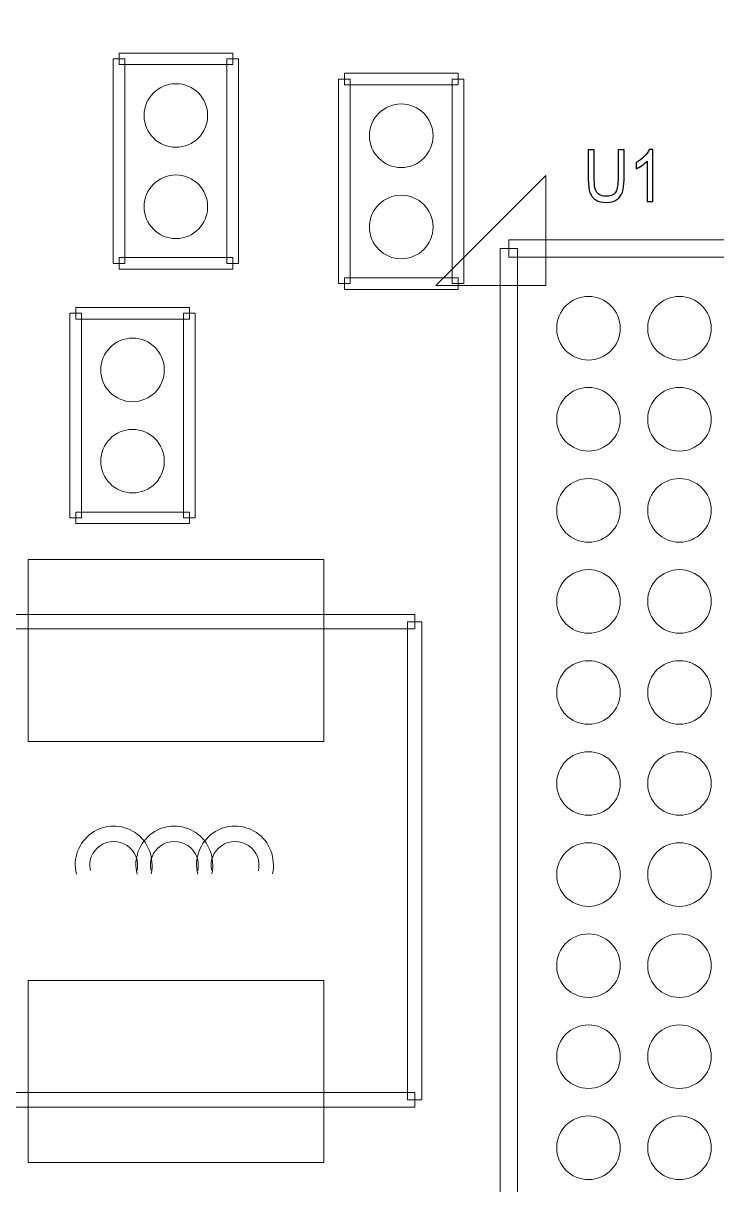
# Model space of a CAD drawing. Header units: millimetres. Extents: x -62 to 58, y -47 to 48.
# Drawn here: x -4.24 to 1.86, y -4.57 to 5.63 of the extents above; entities that cross this region are included whole.
import ezdxf

# ---------------------------------------------------------------- set-up
doc = ezdxf.new("R2010")
doc.units = ezdxf.units.MM
doc.header["$MEASUREMENT"] = 0
for name, color, linetype in [('BG_OUTLINE', 7, 'Continuous'), ('PG_SILKSCREEN_TOP', 7, 'Continuous'), ('PIN_SOLDERMASK_TOP', 7, 'Continuous'), ('RD_SILKSCREEN_TOP', 7, 'Continuous')]:
    doc.layers.add(name, color=color, linetype=linetype)

msp = doc.modelspace()

# ---------------------------------------------------------------- linework, layer by layer
at = {"layer": 'BG_OUTLINE', "lineweight": 9}
msp.add_open_spline([(-39.9999, -35.8165), (-39.9999, -35.8165), (-39.9999, 34.1833), (-39.9999, 34.1833), (-39.9999, 34.1833), (-39.9999, 34.1833), (39.9999, 34.1833), (39.9999, 34.1833), (39.9999, 34.1833), (39.9999, 34.1833), (39.9999, -35.8165), (39.9999, -35.8165), (39.9999, -35.8165), (39.9999, -35.8165), (-39.9999, -35.8165), (-39.9999, -35.8165)], degree=3, knots=[0, 0, 0, 0, 0.25, 0.25, 0.25, 0.25, 0.5, 0.5, 0.5, 0.5, 0.75, 0.75, 0.75, 0.75, 1, 1, 1, 1], dxfattribs=at)
at = {"layer": 'PG_SILKSCREEN_TOP', "lineweight": 9}
for points, knots in [([(-3.3446, 3.5212), (-3.3446, 3.5212), (-3.4462, 3.5212), (-3.4462, 3.5212), (-3.4462, 3.5212), (-3.4462, 3.5212), (-3.4462, 5.3179), (-3.4462, 5.3179), (-3.4462, 5.3179), (-3.4462, 5.3179), (-3.3446, 5.3179), (-3.3446, 5.3179), (-3.3446, 5.3179), (-3.3446, 5.3179), (-3.3446, 3.5212), (-3.3446, 3.5212)], [0, 0, 0, 0, 0.25, 0.25, 0.25, 0.25, 0.5, 0.5, 0.5, 0.5, 0.75, 0.75, 0.75, 0.75, 1, 1, 1, 1]), ([(-3.3954, 5.2671), (-3.3954, 5.2671), (-3.3954, 5.3687), (-3.3954, 5.3687), (-3.3954, 5.3687), (-3.3954, 5.3687), (-2.3957, 5.3687), (-2.3957, 5.3687), (-2.3957, 5.3687), (-2.3957, 5.3687), (-2.3957, 5.2671), (-2.3957, 5.2671), (-2.3957, 5.2671), (-2.3957, 5.2671), (-3.3954, 5.2671), (-3.3954, 5.2671)], [0, 0, 0, 0, 0.25, 0.25, 0.25, 0.25, 0.5, 0.5, 0.5, 0.5, 0.75, 0.75, 0.75, 0.75, 1, 1, 1, 1]), ([(-2.4465, 5.3179), (-2.4465, 5.3179), (-2.3449, 5.3179), (-2.3449, 5.3179), (-2.3449, 5.3179), (-2.3449, 5.3179), (-2.3449, 3.5212), (-2.3449, 3.5212), (-2.3449, 3.5212), (-2.3449, 3.5212), (-2.4465, 3.5212), (-2.4465, 3.5212), (-2.4465, 3.5212), (-2.4465, 3.5212), (-2.4465, 5.3179), (-2.4465, 5.3179)], [0, 0, 0, 0, 0.25, 0.25, 0.25, 0.25, 0.5, 0.5, 0.5, 0.5, 0.75, 0.75, 0.75, 0.75, 1, 1, 1, 1]), ([(-1.3634, 3.3434), (-1.3634, 3.3434), (-1.465, 3.3434), (-1.465, 3.3434), (-1.465, 3.3434), (-1.465, 3.3434), (-1.465, 5.1401), (-1.465, 5.1401), (-1.465, 5.1401), (-1.465, 5.1401), (-1.3634, 5.1401), (-1.3634, 5.1401), (-1.3634, 5.1401), (-1.3634, 5.1401), (-1.3634, 3.3434), (-1.3634, 3.3434)], [0, 0, 0, 0, 0.25, 0.25, 0.25, 0.25, 0.5, 0.5, 0.5, 0.5, 0.75, 0.75, 0.75, 0.75, 1, 1, 1, 1]), ([(-1.4142, 5.0893), (-1.4142, 5.0893), (-1.4142, 5.1909), (-1.4142, 5.1909), (-1.4142, 5.1909), (-1.4142, 5.1909), (-0.4145, 5.1909), (-0.4145, 5.1909), (-0.4145, 5.1909), (-0.4145, 5.1909), (-0.4145, 5.0893), (-0.4145, 5.0893), (-0.4145, 5.0893), (-0.4145, 5.0893), (-1.4142, 5.0893), (-1.4142, 5.0893)], [0, 0, 0, 0, 0.25, 0.25, 0.25, 0.25, 0.5, 0.5, 0.5, 0.5, 0.75, 0.75, 0.75, 0.75, 1, 1, 1, 1]), ([(-0.4653, 5.1401), (-0.4653, 5.1401), (-0.3637, 5.1401), (-0.3637, 5.1401), (-0.3637, 5.1401), (-0.3637, 5.1401), (-0.3637, 3.3434), (-0.3637, 3.3434), (-0.3637, 3.3434), (-0.3637, 3.3434), (-0.4653, 3.3434), (-0.4653, 3.3434), (-0.4653, 3.3434), (-0.4653, 3.3434), (-0.4653, 5.1401), (-0.4653, 5.1401)], [0, 0, 0, 0, 0.25, 0.25, 0.25, 0.25, 0.5, 0.5, 0.5, 0.5, 0.75, 0.75, 0.75, 0.75, 1, 1, 1, 1]), ([(0.3555, 4.2925), (0.3555, 4.2925), (-0.6096, 3.3273), (-0.6096, 3.3273), (-0.6096, 3.3273), (-0.6096, 3.3273), (0.3555, 3.3273), (0.3555, 3.3273), (0.3555, 3.3273), (0.3555, 3.3273), (0.3555, 4.2925), (0.3555, 4.2925)], [0, 0, 0, 0, 0.3333333, 0.3333333, 0.3333333, 0.3333333, 0.6666667, 0.6666667, 0.6666667, 0.6666667, 1, 1, 1, 1]), ([(23.0317, 3.7277), (23.0317, 3.7277), (23.0317, 3.5753), (23.0317, 3.5753), (23.0317, 3.5753), (23.0317, 3.5753), (0.0314, 3.5753), (0.0314, 3.5753), (0.0314, 3.5753), (0.0314, 3.5753), (0.0314, 3.7277), (0.0314, 3.7277), (0.0314, 3.7277), (0.0314, 3.7277), (23.0317, 3.7277), (23.0317, 3.7277)], [0, 0, 0, 0, 0.25, 0.25, 0.25, 0.25, 0.5, 0.5, 0.5, 0.5, 0.75, 0.75, 0.75, 0.75, 1, 1, 1, 1]), ([(-2.3957, 3.572), (-2.3957, 3.572), (-2.3957, 3.4704), (-2.3957, 3.4704), (-2.3957, 3.4704), (-2.3957, 3.4704), (-3.3954, 3.4704), (-3.3954, 3.4704), (-3.3954, 3.4704), (-3.3954, 3.4704), (-3.3954, 3.572), (-3.3954, 3.572), (-3.3954, 3.572), (-3.3954, 3.572), (-2.3957, 3.572), (-2.3957, 3.572)], [0, 0, 0, 0, 0.25, 0.25, 0.25, 0.25, 0.5, 0.5, 0.5, 0.5, 0.75, 0.75, 0.75, 0.75, 1, 1, 1, 1]), ([(-0.0447, 3.6515), (-0.0447, 3.6515), (0.1076, 3.6515), (0.1076, 3.6515), (0.1076, 3.6515), (0.1076, 3.6515), (0.1076, -19.3487), (0.1076, -19.3487), (0.1076, -19.3487), (0.1076, -19.3487), (-0.0447, -19.3487), (-0.0447, -19.3487), (-0.0447, -19.3487), (-0.0447, -19.3487), (-0.0447, 3.6515), (-0.0447, 3.6515)], [0, 0, 0, 0, 0.25, 0.25, 0.25, 0.25, 0.5, 0.5, 0.5, 0.5, 0.75, 0.75, 0.75, 0.75, 1, 1, 1, 1]), ([(-0.4145, 3.3942), (-0.4145, 3.3942), (-0.4145, 3.2926), (-0.4145, 3.2926), (-0.4145, 3.2926), (-0.4145, 3.2926), (-1.4142, 3.2926), (-1.4142, 3.2926), (-1.4142, 3.2926), (-1.4142, 3.2926), (-1.4142, 3.3942), (-1.4142, 3.3942), (-1.4142, 3.3942), (-1.4142, 3.3942), (-0.4145, 3.3942), (-0.4145, 3.3942)], [0, 0, 0, 0, 0.25, 0.25, 0.25, 0.25, 0.5, 0.5, 0.5, 0.5, 0.75, 0.75, 0.75, 0.75, 1, 1, 1, 1]), ([(-3.7256, 1.286), (-3.7256, 1.286), (-3.8272, 1.286), (-3.8272, 1.286), (-3.8272, 1.286), (-3.8272, 1.286), (-3.8272, 3.0827), (-3.8272, 3.0827), (-3.8272, 3.0827), (-3.8272, 3.0827), (-3.7256, 3.0827), (-3.7256, 3.0827), (-3.7256, 3.0827), (-3.7256, 3.0827), (-3.7256, 1.286), (-3.7256, 1.286)], [0, 0, 0, 0, 0.25, 0.25, 0.25, 0.25, 0.5, 0.5, 0.5, 0.5, 0.75, 0.75, 0.75, 0.75, 1, 1, 1, 1]), ([(-3.7764, 3.0319), (-3.7764, 3.0319), (-3.7764, 3.1335), (-3.7764, 3.1335), (-3.7764, 3.1335), (-3.7764, 3.1335), (-2.7767, 3.1335), (-2.7767, 3.1335), (-2.7767, 3.1335), (-2.7767, 3.1335), (-2.7767, 3.0319), (-2.7767, 3.0319), (-2.7767, 3.0319), (-2.7767, 3.0319), (-3.7764, 3.0319), (-3.7764, 3.0319)], [0, 0, 0, 0, 0.25, 0.25, 0.25, 0.25, 0.5, 0.5, 0.5, 0.5, 0.75, 0.75, 0.75, 0.75, 1, 1, 1, 1]), ([(-2.8275, 3.0827), (-2.8275, 3.0827), (-2.7259, 3.0827), (-2.7259, 3.0827), (-2.7259, 3.0827), (-2.7259, 3.0827), (-2.7259, 1.286), (-2.7259, 1.286), (-2.7259, 1.286), (-2.7259, 1.286), (-2.8275, 1.286), (-2.8275, 1.286), (-2.8275, 1.286), (-2.8275, 1.286), (-2.8275, 3.0827), (-2.8275, 3.0827)], [0, 0, 0, 0, 0.25, 0.25, 0.25, 0.25, 0.5, 0.5, 0.5, 0.5, 0.75, 0.75, 0.75, 0.75, 1, 1, 1, 1]), ([(-2.7767, 1.3368), (-2.7767, 1.3368), (-2.7767, 1.2352), (-2.7767, 1.2352), (-2.7767, 1.2352), (-2.7767, 1.2352), (-3.7764, 1.2352), (-3.7764, 1.2352), (-3.7764, 1.2352), (-3.7764, 1.2352), (-3.7764, 1.3368), (-3.7764, 1.3368), (-3.7764, 1.3368), (-3.7764, 1.3368), (-2.7767, 1.3368), (-2.7767, 1.3368)], [0, 0, 0, 0, 0.25, 0.25, 0.25, 0.25, 0.5, 0.5, 0.5, 0.5, 0.75, 0.75, 0.75, 0.75, 1, 1, 1, 1]), ([(-0.7956, 0.4362), (-0.7956, 0.4362), (-0.7956, 0.3092), (-0.7956, 0.3092), (-0.7956, 0.3092), (-0.7956, 0.3092), (-4.9955, 0.3092), (-4.9955, 0.3092), (-4.9955, 0.3092), (-4.9955, 0.3092), (-4.9955, 0.4362), (-4.9955, 0.4362), (-4.9955, 0.4362), (-4.9955, 0.4362), (-0.7956, 0.4362), (-0.7956, 0.4362)], [0, 0, 0, 0, 0.25, 0.25, 0.25, 0.25, 0.5, 0.5, 0.5, 0.5, 0.75, 0.75, 0.75, 0.75, 1, 1, 1, 1]), ([(-0.7321, -3.8271), (-0.7321, -3.8271), (-0.8591, -3.8271), (-0.8591, -3.8271), (-0.8591, -3.8271), (-0.8591, -3.8271), (-0.8591, 0.3727), (-0.8591, 0.3727), (-0.8591, 0.3727), (-0.8591, 0.3727), (-0.7321, 0.3727), (-0.7321, 0.3727), (-0.7321, 0.3727), (-0.7321, 0.3727), (-0.7321, -3.8271), (-0.7321, -3.8271)], [0, 0, 0, 0, 0.25, 0.25, 0.25, 0.25, 0.5, 0.5, 0.5, 0.5, 0.75, 0.75, 0.75, 0.75, 1, 1, 1, 1]), ([(-3.77, -1.8441), (-3.8041, -1.7084), (-3.7512, -1.5656), (-3.6368, -1.4848), (-3.6368, -1.4848), (-3.5224, -1.4041), (-3.3701, -1.4022), (-3.2537, -1.4799), (-3.2537, -1.4799), (-3.1373, -1.5576), (-3.0824, -1.7062), (-3.113, -1.8428)], [0, 0, 0, 0, 0.3333333, 0.3333333, 0.3333333, 0.3333333, 0.6666667, 0.6666667, 0.6666667, 0.6666667, 1, 1, 1, 1]), ([(-3.2366, -1.8441), (-3.2707, -1.7084), (-3.2178, -1.5656), (-3.1034, -1.4848), (-3.1034, -1.4848), (-2.989, -1.4041), (-2.8367, -1.4022), (-2.7203, -1.4799), (-2.7203, -1.4799), (-2.6039, -1.5576), (-2.549, -1.7062), (-2.5796, -1.8428)], [0, 0, 0, 0, 0.3333333, 0.3333333, 0.3333333, 0.3333333, 0.6666667, 0.6666667, 0.6666667, 0.6666667, 1, 1, 1, 1]), ([(-2.7032, -1.8441), (-2.7373, -1.7084), (-2.6844, -1.5656), (-2.57, -1.4848), (-2.57, -1.4848), (-2.4556, -1.4041), (-2.3033, -1.4022), (-2.1869, -1.4799), (-2.1869, -1.4799), (-2.0705, -1.5576), (-2.0156, -1.7062), (-2.0462, -1.8428)], [0, 0, 0, 0, 0.3333333, 0.3333333, 0.3333333, 0.3333333, 0.6666667, 0.6666667, 0.6666667, 0.6666667, 1, 1, 1, 1]), ([(-3.2369, -1.8147), (-3.2174, -1.73), (-3.2521, -1.6421), (-3.3242, -1.5935), (-3.3242, -1.5935), (-3.3962, -1.545), (-3.4907, -1.5457), (-3.562, -1.5955), (-3.562, -1.5955), (-3.6332, -1.6452), (-3.6676, -1.729), (-3.6467, -1.8134)], [0, 0, 0, 0, 0.3333333, 0.3333333, 0.3333333, 0.3333333, 0.6666667, 0.6666667, 0.6666667, 0.6666667, 1, 1, 1, 1]), ([(-2.7035, -1.8147), (-2.684, -1.73), (-2.7187, -1.6421), (-2.7908, -1.5935), (-2.7908, -1.5935), (-2.8628, -1.545), (-2.9573, -1.5457), (-3.0286, -1.5955), (-3.0286, -1.5955), (-3.0998, -1.6452), (-3.1342, -1.729), (-3.1133, -1.8134)], [0, 0, 0, 0, 0.3333333, 0.3333333, 0.3333333, 0.3333333, 0.6666667, 0.6666667, 0.6666667, 0.6666667, 1, 1, 1, 1]), ([(-2.1701, -1.8147), (-2.1506, -1.73), (-2.1853, -1.6421), (-2.2574, -1.5935), (-2.2574, -1.5935), (-2.3294, -1.545), (-2.4239, -1.5457), (-2.4952, -1.5955), (-2.4952, -1.5955), (-2.5664, -1.6452), (-2.6008, -1.729), (-2.5799, -1.8134)], [0, 0, 0, 0, 0.3333333, 0.3333333, 0.3333333, 0.3333333, 0.6666667, 0.6666667, 0.6666667, 0.6666667, 1, 1, 1, 1]), ([(-4.9955, -3.8906), (-4.9955, -3.8906), (-4.9955, -3.7636), (-4.9955, -3.7636), (-4.9955, -3.7636), (-4.9955, -3.7636), (-0.7956, -3.7636), (-0.7956, -3.7636), (-0.7956, -3.7636), (-0.7956, -3.7636), (-0.7956, -3.8906), (-0.7956, -3.8906), (-0.7956, -3.8906), (-0.7956, -3.8906), (-4.9955, -3.8906), (-4.9955, -3.8906)], [0, 0, 0, 0, 0.25, 0.25, 0.25, 0.25, 0.5, 0.5, 0.5, 0.5, 0.75, 0.75, 0.75, 0.75, 1, 1, 1, 1])]:
    msp.add_open_spline(points, degree=3, knots=knots, dxfattribs=at)
at = {"layer": 'PIN_SOLDERMASK_TOP', "lineweight": 9}
for points in [[(-2.6162, 4.8204), (-2.6162, 4.9747), (-2.7412, 5.0998), (-2.8955, 5.0998), (-2.8955, 5.0998), (-3.0499, 5.0998), (-3.1749, 4.9747), (-3.1749, 4.8204), (-3.1749, 4.8204), (-3.175, 4.6661), (-3.0499, 4.541), (-2.8956, 4.541), (-2.8956, 4.541), (-2.7412, 4.541), (-2.6162, 4.6661), (-2.6162, 4.8204)], [(-0.635, 4.6426), (-0.635, 4.7969), (-0.76, 4.922), (-0.9143, 4.922), (-0.9143, 4.922), (-1.0687, 4.922), (-1.1937, 4.7969), (-1.1937, 4.6426), (-1.1937, 4.6426), (-1.1938, 4.4883), (-1.0687, 4.3632), (-0.9144, 4.3632), (-0.9144, 4.3632), (-0.76, 4.3632), (-0.635, 4.4883), (-0.635, 4.6426)], [(-2.6162, 4.0187), (-2.6162, 4.173), (-2.7412, 4.2981), (-2.8955, 4.2981), (-2.8955, 4.2981), (-3.0499, 4.2981), (-3.1749, 4.173), (-3.1749, 4.0187), (-3.1749, 4.0187), (-3.175, 3.8644), (-3.0499, 3.7393), (-2.8956, 3.7393), (-2.8956, 3.7393), (-2.7412, 3.7393), (-2.6162, 3.8644), (-2.6162, 4.0187)], [(-0.635, 3.8409), (-0.635, 3.9952), (-0.76, 4.1203), (-0.9143, 4.1203), (-0.9143, 4.1203), (-1.0687, 4.1203), (-1.1937, 3.9952), (-1.1937, 3.8409), (-1.1937, 3.8409), (-1.1938, 3.6866), (-1.0687, 3.5615), (-0.9144, 3.5615), (-0.9144, 3.5615), (-0.76, 3.5615), (-0.635, 3.6866), (-0.635, 3.8409)], [(1.0109, 2.9514), (1.0109, 3.1057), (0.8858, 3.2308), (0.7315, 3.2308), (0.7315, 3.2308), (0.5772, 3.2308), (0.4521, 3.1057), (0.4521, 2.9514), (0.4521, 2.9514), (0.4521, 2.7971), (0.5772, 2.672), (0.7315, 2.672), (0.7315, 2.672), (0.8858, 2.672), (1.0109, 2.7971), (1.0109, 2.9514)], [(1.811, 2.9514), (1.811, 3.1057), (1.6859, 3.2308), (1.5316, 3.2308), (1.5316, 3.2308), (1.3773, 3.2308), (1.2522, 3.1057), (1.2522, 2.9514), (1.2522, 2.9514), (1.2522, 2.7971), (1.3773, 2.672), (1.5316, 2.672), (1.5316, 2.672), (1.6859, 2.672), (1.811, 2.7971), (1.811, 2.9514)], [(-2.9972, 2.5852), (-2.9972, 2.7395), (-3.1222, 2.8646), (-3.2765, 2.8646), (-3.2765, 2.8646), (-3.4309, 2.8646), (-3.5559, 2.7395), (-3.5559, 2.5852), (-3.5559, 2.5852), (-3.556, 2.4309), (-3.4309, 2.3058), (-3.2766, 2.3058), (-3.2766, 2.3058), (-3.1222, 2.3058), (-2.9972, 2.4309), (-2.9972, 2.5852)], [(1.0109, 2.1513), (1.0109, 2.3056), (0.8858, 2.4307), (0.7315, 2.4307), (0.7315, 2.4307), (0.5772, 2.4307), (0.4521, 2.3056), (0.4521, 2.1513), (0.4521, 2.1513), (0.4521, 1.997), (0.5772, 1.8719), (0.7315, 1.8719), (0.7315, 1.8719), (0.8858, 1.8719), (1.0109, 1.997), (1.0109, 2.1513)], [(1.811, 2.1513), (1.811, 2.3056), (1.6859, 2.4307), (1.5316, 2.4307), (1.5316, 2.4307), (1.3773, 2.4307), (1.2522, 2.3056), (1.2522, 2.1513), (1.2522, 2.1513), (1.2522, 1.997), (1.3773, 1.8719), (1.5316, 1.8719), (1.5316, 1.8719), (1.6859, 1.8719), (1.811, 1.997), (1.811, 2.1513)], [(-2.9972, 1.7835), (-2.9972, 1.9378), (-3.1222, 2.0629), (-3.2765, 2.0629), (-3.2765, 2.0629), (-3.4309, 2.0629), (-3.5559, 1.9378), (-3.5559, 1.7835), (-3.5559, 1.7835), (-3.556, 1.6292), (-3.4309, 1.5041), (-3.2766, 1.5041), (-3.2766, 1.5041), (-3.1222, 1.5041), (-2.9972, 1.6292), (-2.9972, 1.7835)], [(1.0109, 1.3512), (1.0109, 1.5055), (0.8858, 1.6306), (0.7315, 1.6306), (0.7315, 1.6306), (0.5772, 1.6306), (0.4521, 1.5055), (0.4521, 1.3512), (0.4521, 1.3512), (0.4521, 1.1969), (0.5772, 1.0718), (0.7315, 1.0718), (0.7315, 1.0718), (0.8858, 1.0718), (1.0109, 1.1969), (1.0109, 1.3512)], [(1.811, 1.3512), (1.811, 1.5055), (1.6859, 1.6306), (1.5316, 1.6306), (1.5316, 1.6306), (1.3773, 1.6306), (1.2522, 1.5055), (1.2522, 1.3512), (1.2522, 1.3512), (1.2522, 1.1969), (1.3773, 1.0718), (1.5316, 1.0718), (1.5316, 1.0718), (1.6859, 1.0718), (1.811, 1.1969), (1.811, 1.3512)], [(-1.5956, -0.6791), (-1.5956, -0.6791), (-4.1955, -0.6791), (-4.1955, -0.6791), (-4.1955, -0.6791), (-4.1955, -0.6791), (-4.1955, 0.9208), (-4.1955, 0.9208), (-4.1955, 0.9208), (-4.1955, 0.9208), (-1.5956, 0.9208), (-1.5956, 0.9208), (-1.5956, 0.9208), (-1.5956, 0.9208), (-1.5956, -0.6791), (-1.5956, -0.6791)], [(1.0109, 0.5514), (1.0109, 0.7057), (0.8858, 0.8308), (0.7315, 0.8308), (0.7315, 0.8308), (0.5772, 0.8308), (0.4521, 0.7057), (0.4521, 0.5514), (0.4521, 0.5514), (0.4521, 0.3971), (0.5772, 0.272), (0.7315, 0.272), (0.7315, 0.272), (0.8858, 0.272), (1.0109, 0.3971), (1.0109, 0.5514)], [(1.811, 0.5514), (1.811, 0.7057), (1.6859, 0.8308), (1.5316, 0.8308), (1.5316, 0.8308), (1.3773, 0.8308), (1.2522, 0.7057), (1.2522, 0.5514), (1.2522, 0.5514), (1.2522, 0.3971), (1.3773, 0.272), (1.5316, 0.272), (1.5316, 0.272), (1.6859, 0.272), (1.811, 0.3971), (1.811, 0.5514)], [(1.0109, -0.2486), (1.0109, -0.0943), (0.8858, 0.0307), (0.7315, 0.0307), (0.7315, 0.0307), (0.5772, 0.0307), (0.4521, -0.0943), (0.4521, -0.2486), (0.4521, -0.2486), (0.4521, -0.4029), (0.5772, -0.528), (0.7315, -0.528), (0.7315, -0.528), (0.8858, -0.528), (1.0109, -0.4029), (1.0109, -0.2486)], [(1.811, -0.2486), (1.811, -0.0943), (1.6859, 0.0307), (1.5316, 0.0307), (1.5316, 0.0307), (1.3773, 0.0307), (1.2522, -0.0943), (1.2522, -0.2486), (1.2522, -0.2486), (1.2522, -0.4029), (1.3773, -0.528), (1.5316, -0.528), (1.5316, -0.528), (1.6859, -0.528), (1.811, -0.4029), (1.811, -0.2486)], [(1.0109, -1.0485), (1.0109, -0.8942), (0.8858, -0.7691), (0.7315, -0.7691), (0.7315, -0.7691), (0.5772, -0.7691), (0.4521, -0.8942), (0.4521, -1.0485), (0.4521, -1.0485), (0.4521, -1.2028), (0.5772, -1.3279), (0.7315, -1.3279), (0.7315, -1.3279), (0.8858, -1.3279), (1.0109, -1.2028), (1.0109, -1.0485)], [(1.811, -1.0485), (1.811, -0.8942), (1.6859, -0.7691), (1.5316, -0.7691), (1.5316, -0.7691), (1.3773, -0.7691), (1.2522, -0.8942), (1.2522, -1.0485), (1.2522, -1.0485), (1.2522, -1.2028), (1.3773, -1.3279), (1.5316, -1.3279), (1.5316, -1.3279), (1.6859, -1.3279), (1.811, -1.2028), (1.811, -1.0485)], [(1.0109, -1.8486), (1.0109, -1.6943), (0.8858, -1.5692), (0.7315, -1.5692), (0.7315, -1.5692), (0.5772, -1.5692), (0.4521, -1.6943), (0.4521, -1.8486), (0.4521, -1.8486), (0.4521, -2.0029), (0.5772, -2.128), (0.7315, -2.128), (0.7315, -2.128), (0.8858, -2.128), (1.0109, -2.0029), (1.0109, -1.8486)], [(1.811, -1.8486), (1.811, -1.6943), (1.6859, -1.5692), (1.5316, -1.5692), (1.5316, -1.5692), (1.3773, -1.5692), (1.2522, -1.6943), (1.2522, -1.8486), (1.2522, -1.8486), (1.2522, -2.0029), (1.3773, -2.128), (1.5316, -2.128), (1.5316, -2.128), (1.6859, -2.128), (1.811, -2.0029), (1.811, -1.8486)], [(1.0109, -2.6487), (1.0109, -2.4944), (0.8858, -2.3693), (0.7315, -2.3693), (0.7315, -2.3693), (0.5772, -2.3693), (0.4521, -2.4944), (0.4521, -2.6487), (0.4521, -2.6487), (0.4521, -2.803), (0.5772, -2.9281), (0.7315, -2.9281), (0.7315, -2.9281), (0.8858, -2.9281), (1.0109, -2.803), (1.0109, -2.6487)], [(1.811, -2.6487), (1.811, -2.4944), (1.6859, -2.3693), (1.5316, -2.3693), (1.5316, -2.3693), (1.3773, -2.3693), (1.2522, -2.4944), (1.2522, -2.6487), (1.2522, -2.6487), (1.2522, -2.803), (1.3773, -2.9281), (1.5316, -2.9281), (1.5316, -2.9281), (1.6859, -2.9281), (1.811, -2.803), (1.811, -2.6487)], [(-1.5956, -4.3791), (-1.5956, -4.3791), (-4.1955, -4.3791), (-4.1955, -4.3791), (-4.1955, -4.3791), (-4.1955, -4.3791), (-4.1955, -2.7791), (-4.1955, -2.7791), (-4.1955, -2.7791), (-4.1955, -2.7791), (-1.5956, -2.7791), (-1.5956, -2.7791), (-1.5956, -2.7791), (-1.5956, -2.7791), (-1.5956, -4.3791), (-1.5956, -4.3791)], [(1.0109, -3.4485), (1.0109, -3.2942), (0.8858, -3.1691), (0.7315, -3.1691), (0.7315, -3.1691), (0.5772, -3.1691), (0.4521, -3.2942), (0.4521, -3.4485), (0.4521, -3.4485), (0.4521, -3.6028), (0.5772, -3.7279), (0.7315, -3.7279), (0.7315, -3.7279), (0.8858, -3.7279), (1.0109, -3.6028), (1.0109, -3.4485)], [(1.811, -3.4485), (1.811, -3.2942), (1.6859, -3.1691), (1.5316, -3.1691), (1.5316, -3.1691), (1.3773, -3.1691), (1.2522, -3.2942), (1.2522, -3.4485), (1.2522, -3.4485), (1.2522, -3.6028), (1.3773, -3.7279), (1.5316, -3.7279), (1.5316, -3.7279), (1.6859, -3.7279), (1.811, -3.6028), (1.811, -3.4485)], [(1.0109, -4.2486), (1.0109, -4.0943), (0.8858, -3.9692), (0.7315, -3.9692), (0.7315, -3.9692), (0.5772, -3.9692), (0.4521, -4.0943), (0.4521, -4.2486), (0.4521, -4.2486), (0.4521, -4.4029), (0.5772, -4.528), (0.7315, -4.528), (0.7315, -4.528), (0.8858, -4.528), (1.0109, -4.4029), (1.0109, -4.2486)], [(1.811, -4.2486), (1.811, -4.0943), (1.6859, -3.9692), (1.5316, -3.9692), (1.5316, -3.9692), (1.3773, -3.9692), (1.2522, -4.0943), (1.2522, -4.2486), (1.2522, -4.2486), (1.2522, -4.4029), (1.3773, -4.528), (1.5316, -4.528), (1.5316, -4.528), (1.6859, -4.528), (1.811, -4.4029), (1.811, -4.2486)]]:
    msp.add_open_spline(points, degree=3, knots=[0, 0, 0, 0, 0.25, 0.25, 0.25, 0.25, 0.5, 0.5, 0.5, 0.5, 0.75, 0.75, 0.75, 0.75, 1, 1, 1, 1], dxfattribs=at)
at = {"layer": 'RD_SILKSCREEN_TOP', "color": 142}
for points, knots in [([(0.9913, 4.5186), (0.9913, 4.5186), (1.0444, 4.5186), (1.0444, 4.5186), (1.0444, 4.5186), (1.0444, 4.5186), (1.0444, 4.2559), (1.0444, 4.2559), (1.0444, 4.2559), (1.0444, 4.2103), (1.0398, 4.174), (1.0307, 4.1471), (1.0307, 4.1471), (1.0215, 4.1202), (1.0052, 4.0984), (0.9814, 4.0816), (0.9814, 4.0816), (0.9576, 4.0646), (0.9266, 4.0563), (0.888, 4.0563), (0.888, 4.0563), (0.8505, 4.0563), (0.8198, 4.0636), (0.7961, 4.0783), (0.7961, 4.0783), (0.7722, 4.0929), (0.7551, 4.1142), (0.745, 4.142), (0.745, 4.142), (0.7348, 4.1698), (0.7298, 4.2077), (0.7298, 4.2559), (0.7298, 4.2559), (0.7298, 4.2559), (0.7298, 4.5186), (0.7298, 4.5186), (0.7298, 4.5186), (0.7298, 4.5186), (0.7827, 4.5186), (0.7827, 4.5186), (0.7827, 4.5186), (0.7827, 4.5186), (0.7827, 4.2562), (0.7827, 4.2562), (0.7827, 4.2562), (0.7827, 4.2167), (0.7859, 4.1876), (0.7924, 4.169), (0.7924, 4.169), (0.7988, 4.1503), (0.81, 4.1359), (0.8256, 4.1257), (0.8256, 4.1257), (0.8413, 4.1155), (0.8606, 4.1105), (0.8834, 4.1105), (0.8834, 4.1105), (0.9223, 4.1105), (0.95, 4.1205), (0.9666, 4.1406), (0.9666, 4.1406), (0.9831, 4.1606), (0.9913, 4.1991), (0.9913, 4.2562), (0.9913, 4.2562), (0.9913, 4.2562), (0.9913, 4.5186), (0.9913, 4.5186)], [0, 0, 0, 0, 0.0588235, 0.0588235, 0.0588235, 0.0588235, 0.1176471, 0.1176471, 0.1176471, 0.1176471, 0.1764706, 0.1764706, 0.1764706, 0.1764706, 0.2352941, 0.2352941, 0.2352941, 0.2352941, 0.2941176, 0.2941176, 0.2941176, 0.2941176, 0.3529412, 0.3529412, 0.3529412, 0.3529412, 0.4117647, 0.4117647, 0.4117647, 0.4117647, 0.4705882, 0.4705882, 0.4705882, 0.4705882, 0.5294118, 0.5294118, 0.5294118, 0.5294118, 0.5882353, 0.5882353, 0.5882353, 0.5882353, 0.6470588, 0.6470588, 0.6470588, 0.6470588, 0.7058824, 0.7058824, 0.7058824, 0.7058824, 0.7647059, 0.7647059, 0.7647059, 0.7647059, 0.8235294, 0.8235294, 0.8235294, 0.8235294, 0.8823529, 0.8823529, 0.8823529, 0.8823529, 0.9411765, 0.9411765, 0.9411765, 0.9411765, 1, 1, 1, 1]), ([(1.2975, 4.064), (1.2975, 4.064), (1.2485, 4.064), (1.2485, 4.064), (1.2485, 4.064), (1.2485, 4.064), (1.2485, 4.4196), (1.2485, 4.4196), (1.2485, 4.4196), (1.2366, 4.4068), (1.2212, 4.394), (1.202, 4.3812), (1.202, 4.3812), (1.1827, 4.3684), (1.1655, 4.3587), (1.1502, 4.3524), (1.1502, 4.3524), (1.1502, 4.3524), (1.1502, 4.4063), (1.1502, 4.4063), (1.1502, 4.4063), (1.1777, 4.421), (1.2017, 4.4388), (1.2223, 4.4596), (1.2223, 4.4596), (1.2428, 4.4806), (1.2574, 4.5008), (1.266, 4.5205), (1.266, 4.5205), (1.266, 4.5205), (1.2975, 4.5205), (1.2975, 4.5205), (1.2975, 4.5205), (1.2975, 4.5205), (1.2975, 4.064), (1.2975, 4.064)], [0, 0, 0, 0, 0.1111111, 0.1111111, 0.1111111, 0.1111111, 0.2222222, 0.2222222, 0.2222222, 0.2222222, 0.3333333, 0.3333333, 0.3333333, 0.3333333, 0.4444444, 0.4444444, 0.4444444, 0.4444444, 0.5555556, 0.5555556, 0.5555556, 0.5555556, 0.6666667, 0.6666667, 0.6666667, 0.6666667, 0.7777778, 0.7777778, 0.7777778, 0.7777778, 0.8888889, 0.8888889, 0.8888889, 0.8888889, 1, 1, 1, 1])]:
    msp.add_open_spline(points, degree=3, knots=knots, dxfattribs=at)

doc.saveas('drawing.dxf')
